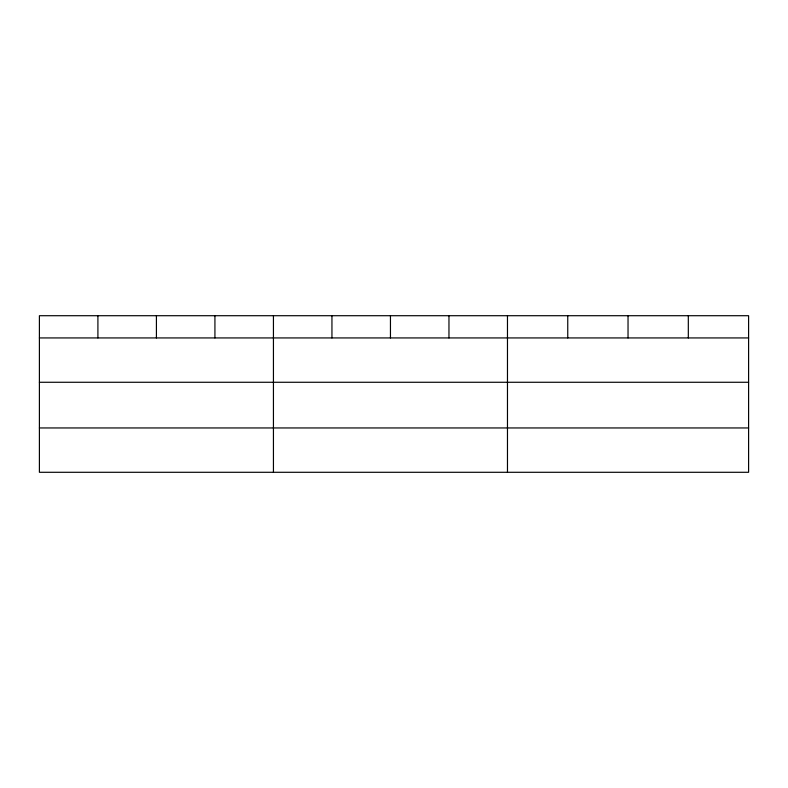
<?xml version="1.0" encoding="UTF-8"?>
<svg xmlns="http://www.w3.org/2000/svg" width="788" height="788" viewBox="0 0 788 788"><rect width="100%" height="100%" fill="white"/><g stroke="black" fill="none" stroke-linecap="round" stroke-linejoin="round"><path stroke-width="1.18" d="M748.6 382.269L748.6 315.712L39.4 315.712L39.4 472.288L748.6 472.288L748.6 382.269L39.4 382.269M39.4 337.934L748.6 337.934M39.4 427.953L748.6 427.953M688.318 315.712L688.318 337.934M628.036 315.712L628.036 337.934M567.754 315.712L567.754 337.934M507.472 315.712L507.472 472.288M448.963 315.712L448.963 337.934M390.454 315.712L390.454 337.934M331.945 315.712L331.945 337.934M273.436 315.712L273.436 472.288M214.927 315.712L214.927 337.934M156.418 315.712L156.418 337.934M97.909 315.712L97.909 337.934"/></g></svg>
